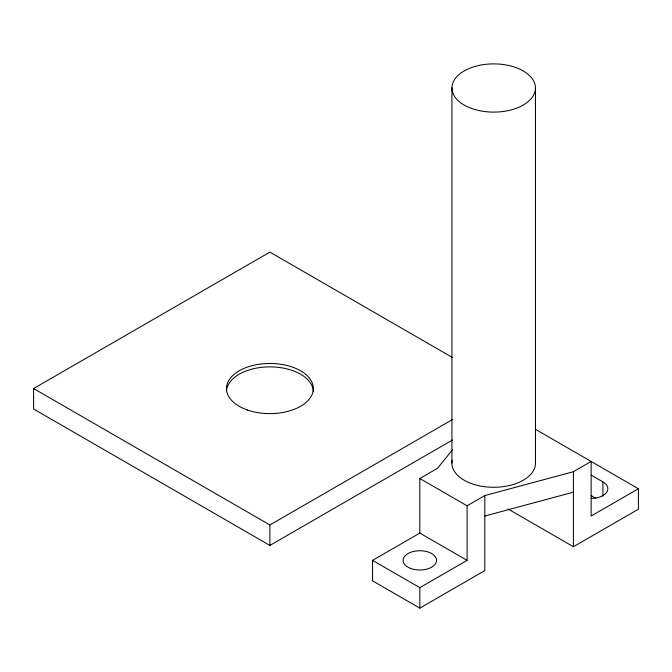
<?xml version="1.0" encoding="UTF-8"?>
<svg xmlns="http://www.w3.org/2000/svg" width="672" height="672" viewBox="0 0 672 672"><rect width="100%" height="100%" fill="white"/><g stroke="black" fill="none" stroke-linecap="round" stroke-linejoin="round"><path stroke-width="1.01" d="M452.642 449.602L437.548 468.283L419.824 478.514L419.824 533.081L467.082 560.372L467.082 505.798L419.824 478.514M452.567 439.967L269.892 545.429L33.6 409.004L33.6 388.542L269.892 252.118L452.567 357.588M33.6 388.542L269.892 524.966L452.567 419.496M507.982 508.948L573.418 546.722L638.4 509.208L638.4 488.746L591.142 516.029L591.142 461.462L573.418 471.694L484.806 495.566L484.806 570.604L419.824 608.118L372.565 580.835L372.565 560.372L419.824 533.081M467.082 505.798L484.806 495.566M372.565 560.372L419.824 587.656L467.082 560.372M484.806 516.029L573.418 492.156M535.702 429.45L638.4 488.746M591.259 475.171L602.902 481.891A16.708 9.643 0 0 1 606.606 492.4A16.708 9.643 0 0 1 591.217 498.389M591.259 495.634L595.736 498.221M602.902 481.891L602.902 496.222M573.418 471.694L573.418 546.722M535.466 88.234A41.773 24.116 0 0 1 472.466 108.763A41.773 24.116 0 0 1 473.164 66.998A41.773 24.116 0 0 1 535.466 88.234L535.466 463.403A41.773 24.116 0 0 1 490.955 487.234A41.773 24.116 0 0 1 452.231 460.244M451.928 87.763L451.928 462.941M419.824 587.656L419.824 608.118M269.892 524.966L269.892 545.429M226.514 390.608A43.445 25.082 0 0 1 270.614 366.878A43.445 25.082 0 0 1 313.328 391.432M410.6 568.411A16.708 9.643 0 0 0 436.506 560.96A16.708 9.643 0 0 0 412.373 551.737A16.708 9.643 0 0 0 410.6 568.411M247.556 410.054A43.445 25.082 0 0 0 313.328 388.954A43.445 25.082 0 0 0 248.8 366.618A43.445 25.082 0 0 0 247.556 410.054"/></g></svg>
